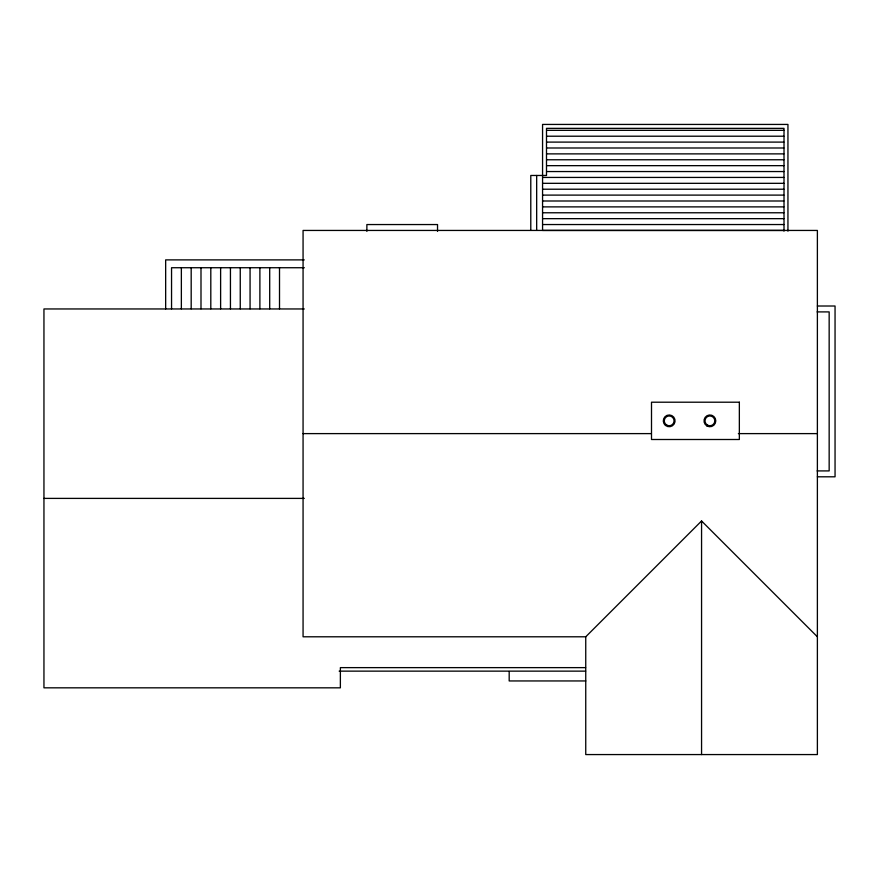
<?xml version="1.0" encoding="UTF-8"?>
<svg xmlns="http://www.w3.org/2000/svg" width="879" height="879" viewBox="0 0 879 879"><rect width="100%" height="100%" fill="white"/><g stroke="black" fill="none" stroke-linecap="round" stroke-linejoin="round"><path stroke-width="1.32" d="M585.744 636.792L585.744 754.567L817.382 754.567L817.382 230.441L303.068 230.441L303.068 636.792L585.744 636.792L701.563 520.972L817.382 636.792M546.683 130.323L783.837 130.323M546.683 136.212L783.837 136.212M546.683 142.101L783.837 142.101M546.683 147.991L783.837 147.991M546.683 153.88L783.837 153.88M546.683 159.769L783.837 159.769M546.683 165.659L783.837 165.659M546.683 171.548L783.837 171.548M542.563 177.437L783.837 177.437M542.563 183.326L783.837 183.326M542.563 189.216L783.837 189.216M542.563 195.105L783.837 195.105M542.563 200.994L783.837 200.994M542.563 206.884L783.837 206.884M542.563 212.773L783.837 212.773M542.563 218.662L783.837 218.662M542.563 224.541L783.837 224.541M783.837 230.43L542.563 230.43L542.563 124.433L787.947 124.433L787.947 231.144M304.266 259.887L165.659 259.887L165.659 308.925M304.343 267.732L171.548 267.732L171.548 308.826M817.382 306.013L835.05 306.013L835.05 476.803L817.382 476.803M304.299 308.958L43.95 308.958L43.95 687.828L340.371 687.828L340.371 667.633L585.601 667.633M817.118 311.902L829.161 311.902L829.161 470.913L817.118 470.913M303.068 433.611L651.119 433.611M738.371 433.611L817.382 433.611M43.95 498.393L304.299 498.393M339.151 671.138L585.612 671.138M585.777 680.95L509.183 680.95L509.183 671.512M784.013 231.111L784.013 128.356L546.496 128.356L546.496 175.47L530.784 175.47L530.784 230.254M701.563 520.972L701.563 754.567M536.673 175.47L536.673 230.254M437.533 231.342L437.533 224.552L366.873 224.552L366.873 231.342M279.511 267.732L279.511 308.826M269.699 267.732L269.699 308.826M259.887 267.732L259.887 308.826M250.065 267.732L250.065 308.826M240.253 267.732L240.253 308.826M230.441 267.732L230.441 308.826M220.618 267.732L220.618 308.826M210.806 267.732L210.806 308.826M200.994 267.732L200.994 308.826M191.182 267.732L191.182 308.826M181.36 267.732L181.36 308.826M739.349 402.208L651.504 402.208L651.504 439.5L739.349 439.5L739.349 402.208M665.469 425.425A5.889 5.889 0 0 0 674.995 421.777A5.889 5.889 0 0 0 667.062 415.36A5.889 5.889 0 0 0 665.469 425.425M706.958 425.952A5.889 5.889 0 0 0 715.792 420.854A5.889 5.889 0 0 0 706.958 415.756A5.889 5.889 0 0 0 706.958 425.952M666.721 425.106A4.911 4.911 0 0 0 674.083 420.854A4.911 4.911 0 0 0 666.721 416.602A4.911 4.911 0 0 0 666.721 425.106M707.452 425.106A4.911 4.911 0 0 0 714.814 420.854A4.911 4.911 0 0 0 707.452 416.602A4.911 4.911 0 0 0 707.452 425.106"/></g></svg>
